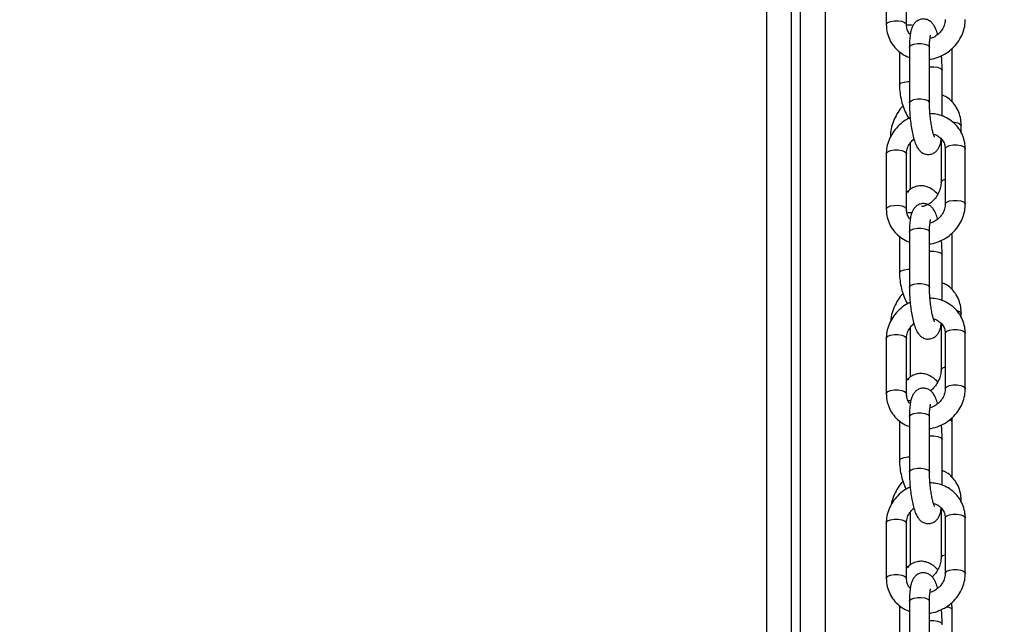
# Model space of a CAD drawing. Header units: millimetres. Extents: x -9110 to 8278, y -6387 to 5914.
# Drawn here: x -2328.6 to -2133, y 681.2 to 801.7 of the extents above; entities that cross this region are included whole.
import ezdxf

# ---------------------------------------------------------------- set-up
doc = ezdxf.new("R2010")
doc.units = ezdxf.units.MM
for name, color, linetype in [('DIKOM_ОБЪЕКТ', 7, 'Continuous'), ('DIKOM_РАЗМЕР_ЗОНА', 7, 'Continuous'), ('DIKOM_РАЗМЕР_ОБЪЕКТА', 7, 'Continuous')]:
    doc.layers.add(name, color=color, linetype=linetype)
doc.styles.add('style1', font='arial.ttf', dxfattribs={"width": 0.8})
doc.dimstyles.new('1-50', dxfattribs={"dimtxt": 300, "dimasz": 200, "dimexe": 100, "dimexo": 0, "dimgap": 100, "dimtad": 1, "dimtxsty": 'style1', "dimcen": 200, "dimclrd": 7, "dimclre": 7, "dimclrt": 7, "dimadec": 1, "dimazin": 2, "dimtfac": 1, "dimtmove": 0, "dimatfit": 2, "dimfxl": 0, "dimlwd": 25, "dimlwe": 18, "dimarcsym": 0})

# ---------------------------------------------------------------- blocks, each defined once
blk = doc.blocks.new('*D9')
at = {"layer": 'Defpoints', "color": 0, "transparency": 16777216}
for p in [(-2194.75, 3914.39), (-7206.95, -3406.45), (-367.75, -3406.45)]:
    blk.add_point(p, dxfattribs=at)
at = {"layer": 'DIKOM_РАЗМЕР_ОБЪЕКТА', "color": 7, "lineweight": 18, "transparency": 16777216}
for p, q in [((-2194.75, 3914.39), (-7306.95, 3914.39)), ((-367.75, -3406.45), (-7306.95, -3406.45))]:
    blk.add_line(p, q, dxfattribs=at)
at = {"layer": 'DIKOM_РАЗМЕР_ОБЪЕКТА', "color": 7, "lineweight": 25, "transparency": 16777216}
blk.add_line((-7206.95, 3714.39), (-7206.95, -3206.45), dxfattribs=at)
at = {"layer": 'DIKOM_РАЗМЕР_ОБЪЕКТА', "color": 7, "transparency": 16777216}
for points in [[(-7240.28, 3714.39), (-7173.61, 3714.39), (-7206.95, 3914.39)], [(-7240.28, -3206.45), (-7173.61, -3206.45), (-7206.95, -3406.45)]]:
    blk.add_solid(points, dxfattribs=at)
at = {"layer": 'DIKOM_РАЗМЕР_ОБЪЕКТА', "color": 7, "transparency": 16777216, "insert": (-7460.22, 292.26), "char_height": 300, "attachment_point": 5, "rotation": 90, "style": 'style1'}
blk.add_mtext('7300', dxfattribs=at)
blk = doc.blocks.new('*D10')
at = {"layer": 'Defpoints', "color": 0, "transparency": 16777216}
for p in [(-3851.31, 5914.39), (-8660.16, -5406.45), (-497.85, -5406.45)]:
    blk.add_point(p, dxfattribs=at)
at = {"layer": 'DIKOM_РАЗМЕР_ЗОНА', "color": 7, "lineweight": 18, "transparency": 16777216}
for p, q in [((-3851.31, 5914.39), (-8760.16, 5914.39)), ((-497.85, -5406.45), (-8760.16, -5406.45))]:
    blk.add_line(p, q, dxfattribs=at)
at = {"layer": 'DIKOM_РАЗМЕР_ЗОНА', "color": 7, "lineweight": 25, "transparency": 16777216}
blk.add_line((-8660.16, 5714.39), (-8660.16, -5206.45), dxfattribs=at)
at = {"layer": 'DIKOM_РАЗМЕР_ЗОНА', "color": 7, "transparency": 16777216}
for points in [[(-8693.49, 5714.39), (-8626.83, 5714.39), (-8660.16, 5914.39)], [(-8693.49, -5206.45), (-8626.83, -5206.45), (-8660.16, -5406.45)]]:
    blk.add_solid(points, dxfattribs=at)
at = {"layer": 'DIKOM_РАЗМЕР_ЗОНА', "color": 7, "transparency": 16777216, "insert": (-8913.43, 268.46), "char_height": 300, "attachment_point": 5, "rotation": 90, "style": 'style1'}
blk.add_mtext('11300', dxfattribs=at)

msp = doc.modelspace()

# ---------------------------------------------------------------- linework, layer by layer
at = {"layer": 'DIKOM_ОБЪЕКТ', "color": 7, "linetype": 'Continuous', "lineweight": 15}
for p, q in [((-2174.816, 503.968), (-2174.816, 2253.968)), ((-2173.084, 1853.969), (-2173.084, -1346.032)), ((-2168.084, -1346.032), (-2168.084, 1853.969)), ((-2179.816, 912.147), (-2179.816, 503.968)), ((-2155.95, 811.776), (-2155.95, 800.74)), ((-2151.95, 800.74), (-2151.95, 811.776)), ((-2151.994, 800.905), (-2151.95, 800.751)), ((-2151.344, 796.181), (-2151.344, 785.145)), ((-2147.389, 796.346), (-2147.344, 796.181)), ((-2147.344, 785.145), (-2147.344, 796.181)), ((-2142.849, 785.373), (-2142.849, 795.963)), ((-2153.319, 795.336), (-2153.319, 788.696)), ((-2144.823, 782.52), (-2144.823, 791.574)), ((-2141.031, 779.18), (-2141.031, 780.571)), ((-2151.137, 767.906), (-2151.137, 777.236)), ((-2145.031, 777.707), (-2145.031, 769.347)), ((-2155.95, 774.989), (-2155.95, 763.953)), ((-2151.95, 763.953), (-2151.95, 774.989)), ((-2144.218, 775.979), (-2144.218, 764.943)), ((-2140.262, 776.144), (-2140.217, 775.979)), ((-2140.217, 764.943), (-2140.217, 775.979)), ((-2151.95, 767.627), (-2151.453, 767.439)), ((-2151.994, 764.118), (-2151.95, 763.964)), ((-2151.344, 759.395), (-2151.344, 748.359)), ((-2147.389, 759.56), (-2147.344, 759.395)), ((-2147.344, 748.359), (-2147.344, 759.395)), ((-2142.849, 747.961), (-2142.849, 758.932)), ((-2153.319, 758.549), (-2153.319, 751.284)), ((-2144.823, 745.733), (-2144.823, 754.787)), ((-2141.031, 742.393), (-2141.031, 743.159)), ((-2151.137, 730.494), (-2151.137, 740.449)), ((-2145.031, 740.92), (-2145.031, 731.935)), ((-2144.218, 739.193), (-2144.218, 728.157)), ((-2140.262, 739.358), (-2140.217, 739.193)), ((-2140.217, 728.157), (-2140.217, 739.193)), ((-2155.95, 738.203), (-2155.95, 727.167)), ((-2151.95, 727.167), (-2151.95, 738.203)), ((-2151.95, 730.215), (-2151.453, 730.027)), ((-2151.994, 727.332), (-2151.95, 727.177)), ((-2151.581, 725.798), (-2151.049, 725.797)), ((-2153.319, 721.763), (-2153.319, 713.872)), ((-2151.344, 722.608), (-2151.344, 711.572)), ((-2147.389, 722.773), (-2147.344, 722.608)), ((-2147.344, 711.572), (-2147.344, 722.608)), ((-2142.849, 710.549), (-2142.849, 721.52)), ((-2144.823, 708.947), (-2144.823, 718.001)), ((-2145.031, 704.133), (-2145.031, 694.523)), ((-2151.137, 693.082), (-2151.137, 703.457)), ((-2144.218, 702.406), (-2144.218, 691.37)), ((-2140.262, 702.571), (-2140.217, 702.406)), ((-2140.217, 691.37), (-2140.217, 702.406)), ((-2155.95, 701.416), (-2155.95, 690.38)), ((-2151.95, 690.38), (-2151.95, 701.416)), ((-2151.95, 692.803), (-2151.453, 692.615)), ((-2151.994, 690.545), (-2151.95, 690.39)), ((-2153.319, 684.976), (-2153.319, 676.461)), ((-2151.344, 685.821), (-2151.344, 674.785)), ((-2147.389, 685.986), (-2147.344, 685.821)), ((-2147.344, 674.785), (-2147.344, 685.821)), ((-2142.849, 673.137), (-2142.849, 684.108))]:
    msp.add_line(p, q, dxfattribs=at)
at = {"layer": 'DIKOM_ОБЪЕКТ', "color": 7, "linetype": 'Continuous', "lineweight": 15, "flags": 128}
for points in [[(-2155.95, 800.74), (-2155.917, 800.882), (-2155.63, 801.166), (-2155.086, 801.386), (-2154.37, 801.508), (-2153.59, 801.513), (-2152.864, 801.4), (-2152.304, 801.186), (-2151.994, 800.905)], [(-2151.344, 796.181), (-2151.312, 796.323), (-2151.024, 796.608), (-2150.481, 796.828), (-2149.764, 796.949), (-2148.984, 796.954), (-2148.259, 796.841), (-2147.699, 796.628), (-2147.389, 796.346)], [(-2147.344, 792.332), (-2147.244, 792.342), (-2146.463, 792.347), (-2145.738, 792.234), (-2145.178, 792.02), (-2144.868, 791.739), (-2144.823, 791.574)], [(-2153.319, 788.696), (-2153.272, 788.848), (-2152.96, 789.101), (-2152.397, 789.292), (-2151.671, 789.393), (-2151.344, 789.404)], [(-2151.344, 785.145), (-2151.312, 785.287), (-2151.024, 785.572), (-2150.481, 785.792), (-2149.764, 785.913), (-2148.984, 785.918), (-2148.259, 785.805), (-2147.699, 785.592), (-2147.389, 785.31), (-2147.344, 785.144)], [(-2141.346, 780.952), (-2141.062, 780.695), (-2141.031, 780.571)], [(-2144.218, 775.979), (-2144.185, 776.121), (-2143.897, 776.406), (-2143.354, 776.626), (-2142.638, 776.747), (-2141.858, 776.752), (-2141.132, 776.639), (-2140.572, 776.426), (-2140.262, 776.144)], [(-2155.95, 774.989), (-2155.917, 775.131), (-2155.63, 775.416), (-2155.086, 775.636), (-2154.37, 775.757)], [(-2154.37, 775.757), (-2153.59, 775.762), (-2152.864, 775.649), (-2152.304, 775.436), (-2151.994, 775.154), (-2151.95, 774.989)], [(-2145.031, 769.351), (-2144.984, 769.499), (-2144.672, 769.752), (-2144.218, 769.917)], [(-2155.95, 763.953), (-2155.917, 764.095), (-2155.63, 764.38), (-2155.086, 764.6), (-2154.37, 764.721), (-2153.59, 764.726), (-2152.864, 764.613), (-2152.304, 764.4), (-2151.994, 764.118)], [(-2144.218, 764.951), (-2144.185, 765.085), (-2143.897, 765.37), (-2143.354, 765.59), (-2142.638, 765.711), (-2141.858, 765.716), (-2141.132, 765.603), (-2140.572, 765.39), (-2140.262, 765.108), (-2140.217, 764.944)], [(-2151.344, 759.395), (-2151.312, 759.536), (-2151.024, 759.821), (-2150.481, 760.041), (-2149.764, 760.162), (-2148.984, 760.167), (-2148.259, 760.054), (-2147.699, 759.841), (-2147.389, 759.56)], [(-2147.344, 755.546), (-2147.244, 755.555), (-2146.463, 755.56), (-2145.738, 755.447), (-2145.178, 755.234), (-2144.868, 754.952), (-2144.823, 754.788)], [(-2153.319, 751.284), (-2153.272, 751.436), (-2152.96, 751.689), (-2152.397, 751.88), (-2151.671, 751.981), (-2151.344, 751.992)], [(-2151.344, 748.359), (-2151.312, 748.5), (-2151.024, 748.785), (-2150.481, 749.005), (-2149.764, 749.127), (-2148.984, 749.131), (-2148.259, 749.018), (-2147.699, 748.805), (-2147.389, 748.524), (-2147.344, 748.357)], [(-2141.92, 743.747), (-2141.887, 743.739), (-2141.346, 743.54)], [(-2141.346, 743.54), (-2141.062, 743.283), (-2141.031, 743.159)], [(-2144.218, 739.193), (-2144.185, 739.334), (-2143.897, 739.619), (-2143.354, 739.839), (-2142.638, 739.961), (-2141.858, 739.965), (-2141.132, 739.852), (-2140.572, 739.639), (-2140.262, 739.358)], [(-2155.95, 738.203), (-2155.917, 738.344), (-2155.63, 738.629), (-2155.086, 738.849), (-2154.37, 738.971)], [(-2154.37, 738.971), (-2153.59, 738.975), (-2152.864, 738.862), (-2152.304, 738.649), (-2151.994, 738.368), (-2151.95, 738.203)], [(-2145.031, 731.939), (-2144.984, 732.087), (-2144.672, 732.34), (-2144.218, 732.505)], [(-2155.95, 727.166), (-2155.917, 727.308), (-2155.63, 727.593), (-2155.086, 727.813), (-2154.37, 727.935), (-2153.59, 727.939), (-2152.864, 727.826), (-2152.304, 727.613), (-2151.994, 727.332)], [(-2144.218, 728.164), (-2144.185, 728.298), (-2143.897, 728.583), (-2143.354, 728.803), (-2142.638, 728.925), (-2141.858, 728.929), (-2141.132, 728.816), (-2140.572, 728.603), (-2140.262, 728.322), (-2140.217, 728.157)], [(-2151.344, 722.608), (-2151.312, 722.749), (-2151.024, 723.034), (-2150.481, 723.254), (-2149.764, 723.376), (-2148.984, 723.38), (-2148.259, 723.268), (-2147.699, 723.054), (-2147.389, 722.773)], [(-2147.344, 718.759), (-2147.244, 718.769), (-2146.463, 718.773), (-2145.738, 718.66), (-2145.178, 718.447), (-2144.868, 718.166), (-2144.823, 718.001)], [(-2153.319, 713.872), (-2153.272, 714.024), (-2152.96, 714.277), (-2152.397, 714.468), (-2151.671, 714.569), (-2151.344, 714.58)], [(-2151.344, 711.572), (-2151.312, 711.713), (-2151.024, 711.998), (-2150.481, 712.218), (-2149.764, 712.34), (-2148.984, 712.345), (-2148.259, 712.232), (-2147.699, 712.018), (-2147.389, 711.737), (-2147.344, 711.57)], [(-2155.95, 701.416), (-2155.917, 701.557), (-2155.63, 701.842), (-2155.086, 702.062), (-2154.37, 702.184)], [(-2154.37, 702.184), (-2153.59, 702.189), (-2152.864, 702.076), (-2152.304, 701.862), (-2151.994, 701.581), (-2151.95, 701.416)], [(-2144.218, 702.406), (-2144.185, 702.547), (-2143.897, 702.832), (-2143.354, 703.052), (-2142.638, 703.174), (-2141.858, 703.179), (-2141.132, 703.066), (-2140.572, 702.852), (-2140.262, 702.571)], [(-2145.031, 694.527), (-2144.984, 694.675), (-2144.672, 694.928), (-2144.218, 695.093)], [(-2155.95, 690.38), (-2155.917, 690.521), (-2155.63, 690.806), (-2155.086, 691.026), (-2154.37, 691.148), (-2153.59, 691.153), (-2152.864, 691.04), (-2152.304, 690.826), (-2151.994, 690.545)], [(-2144.218, 691.378), (-2144.185, 691.511), (-2143.897, 691.796), (-2143.354, 692.016), (-2142.638, 692.138), (-2141.858, 692.143), (-2141.132, 692.03), (-2140.572, 691.816), (-2140.262, 691.535), (-2140.217, 691.37)], [(-2151.344, 685.821), (-2151.312, 685.963), (-2151.024, 686.248), (-2150.481, 686.468), (-2149.764, 686.589), (-2148.984, 686.594), (-2148.259, 686.481), (-2147.699, 686.268), (-2147.389, 685.986)], [(-2143.959, 684.742), (-2143.705, 684.689), (-2143.164, 684.49), (-2142.88, 684.232), (-2142.849, 684.108)], [(-2147.344, 681.972), (-2147.244, 681.982), (-2146.463, 681.987), (-2145.738, 681.874), (-2145.178, 681.66), (-2144.868, 681.379), (-2144.823, 681.214)]]:
    msp.add_lwpolyline(points, dxfattribs=at)
at = {"layer": 'DIKOM_ОБЪЕКТ', "color": 7, "linetype": 'Continuous', "lineweight": 15}
for centre, radius, start, end in [((-2151.32, 795.158), 5.47, 82.60655, 96.46166), ((-2142.845, 777.591), 3.68, 65.96849, 87.55501), ((-2151.318, 757.57), 5.645, 85.60998, 95.26683), ((-2143.487, 721.339), 0.664, 15.86789, 78.00911)]:
    msp.add_arc(centre, radius, start, end, dxfattribs=at)
for points, knots in [([(-2145.725, 798.775), (-2145.752, 798.878), (-2145.888, 799.401), (-2146.152, 800.044), (-2146.54, 800.744), (-2147.004, 801.278), (-2147.614, 801.69), (-2148.38, 801.898), (-2149.186, 801.819), (-2149.872, 801.484), (-2150.369, 801.009), (-2150.711, 800.47), (-2150.97, 799.816), (-2151.164, 798.978), (-2151.294, 797.89), (-2151.34, 796.909), (-2151.344, 796.325), (-2151.344, 796.181)], [0, 0, 0, 0, 0.026391, 0.1338565, 0.211764, 0.2718413, 0.3299484, 0.3887695, 0.4483887, 0.5060782, 0.5591239, 0.6146695, 0.6808293, 0.7736775, 0.874186, 0.9690822, 1, 1, 1, 1]), ([(-2155.95, 800.74), (-2155.938, 800.435), (-2155.907, 799.63), (-2155.592, 798.363), (-2154.946, 797.026), (-2154.031, 795.853), (-2152.877, 794.926), (-2151.957, 794.371), (-2151.408, 794.217), (-2151.344, 794.199)], [0, 0, 0, 0, 0.1071489, 0.2823477, 0.4567749, 0.6303426, 0.8035736, 0.9770603, 1, 1, 1, 1]), ([(-2151.17, 798.774), (-2151.237, 798.835), (-2151.538, 799.11), (-2151.849, 799.768), (-2151.916, 800.414), (-2151.95, 800.74)], [0, 0, 0, 0, 0.1233228, 0.5569268, 1, 1, 1, 1]), ([(-2147.344, 793.818), (-2147.226, 793.829), (-2146.585, 793.885), (-2145.451, 794.277), (-2144.019, 794.99), (-2142.746, 795.98), (-2141.684, 797.179), (-2140.878, 798.547), (-2140.377, 799.994), (-2140.226, 801.074), (-2140.219, 801.639), (-2140.217, 801.73)], [0, 0, 0, 0, 0.0306545, 0.1661548, 0.3022611, 0.4388148, 0.5755779, 0.7123259, 0.8487972, 0.9757685, 1, 1, 1, 1]), ([(-2144.218, 801.73), (-2144.223, 801.593), (-2144.241, 801.134), (-2144.469, 800.33), (-2145.026, 799.395), (-2145.826, 798.624), (-2146.6, 798.125), (-2147.1, 797.988), (-2147.249, 797.947)], [0, 0, 0, 0, 0.0901896, 0.3024378, 0.5101606, 0.7136807, 0.9151204, 1, 1, 1, 1]), ([(-2147.344, 796.181), (-2147.343, 796.379), (-2147.338, 796.946), (-2147.288, 797.714), (-2147.208, 798.329), (-2147.123, 798.652), (-2147.123, 798.652), (-2147.123, 798.652)], [0, 0, 0, 0, 0.153802, 0.4402835, 0.6814232, 0.8873479, 1, 1, 1, 1]), ([(-2144.823, 791.574), (-2144.826, 791.815), (-2144.832, 792.519), (-2144.877, 793.534), (-2144.954, 794.289), (-2144.982, 794.557)], [0, 0, 0, 0, 0.2520934, 0.73516, 1, 1, 1, 1]), ([(-2153.319, 788.696), (-2153.313, 788.425), (-2153.297, 787.647), (-2153.124, 786.326), (-2152.745, 784.784), (-2152.21, 783.317), (-2151.717, 782.428), (-2151.48, 782.013), (-2151.479, 782.013)], [0, 0, 0, 0, 0.1179581, 0.337944, 0.5570861, 0.7771364, 0.9998506, 1, 1, 1, 1]), ([(-2141.031, 780.571), (-2141.04, 780.867), (-2141.066, 781.678), (-2141.35, 782.951), (-2141.953, 784.298), (-2142.827, 785.426), (-2143.797, 786.251), (-2144.522, 786.557), (-2144.823, 786.685)], [0, 0, 0, 0, 0.1108619, 0.3036811, 0.4957195, 0.6844264, 0.8689788, 1, 1, 1, 1]), ([(-2152.614, 784.516), (-2152.71, 784.424), (-2153.185, 783.968), (-2153.854, 782.948), (-2154.571, 781.508), (-2155.006, 779.992), (-2155.132, 778.906), (-2155.136, 778.35), (-2155.137, 778.281)], [0, 0, 0, 0, 0.0583001, 0.288109, 0.5189607, 0.7508197, 0.9691737, 1, 1, 1, 1]), ([(-2151.344, 785.145), (-2151.342, 784.904), (-2151.336, 784.2), (-2151.273, 782.969), (-2151.134, 781.499), (-2150.934, 780.08), (-2150.677, 778.765), (-2150.363, 777.582), (-2150.017, 776.668), (-2149.628, 775.977), (-2149.163, 775.442), (-2148.554, 775.03), (-2147.787, 774.821), (-2146.981, 774.9), (-2146.296, 775.236), (-2145.799, 775.711), (-2145.456, 776.248), (-2145.201, 776.909), (-2145.054, 777.453), (-2145.006, 777.876), (-2144.998, 777.945)], [0, 0, 0, 0, 0.0389594, 0.1136166, 0.187909, 0.2623311, 0.337482, 0.414599, 0.4967873, 0.5563885, 0.602353, 0.6467823, 0.6917743, 0.7373874, 0.7815116, 0.8220716, 0.8645784, 0.9151861, 0.9862014, 1, 1, 1, 1]), ([(-2146.333, 778.289), (-2146.331, 778.286), (-2146.323, 778.272), (-2146.42, 778.465), (-2146.571, 778.898), (-2146.765, 779.622), (-2146.961, 780.595), (-2147.135, 781.762), (-2147.265, 783.029), (-2147.334, 784.188), (-2147.341, 784.866), (-2147.344, 785.145)], [0, 0, 0, 0, 0.031456, 0.116442, 0.220119, 0.3407179, 0.4732852, 0.6126867, 0.7553893, 0.8992299, 1, 1, 1, 1]), ([(-2140.217, 775.979), (-2140.229, 776.285), (-2140.26, 777.09), (-2140.576, 778.356), (-2141.22, 779.695), (-2142.139, 780.861), (-2143.284, 781.812), (-2144.614, 782.506), (-2145.957, 782.923), (-2146.86, 782.971), (-2147.252, 782.992)], [0, 0, 0, 0, 0.0833876, 0.2197464, 0.3555005, 0.4906104, 0.6254544, 0.7604776, 0.8961936, 1, 1, 1, 1]), ([(-2151.186, 782.163), (-2151.503, 782.013), (-2152.304, 781.634), (-2153.418, 780.734), (-2154.484, 779.542), (-2155.29, 778.172), (-2155.79, 776.726), (-2155.943, 775.646), (-2155.949, 775.08), (-2155.95, 774.989)], [0, 0, 0, 0, 0.1135403, 0.2869851, 0.4607603, 0.6345167, 0.8078889, 0.9692021, 1, 1, 1, 1]), ([(-2146.553, 778.87), (-2146.466, 778.854), (-2146.046, 778.779), (-2145.421, 778.404), (-2144.758, 777.777), (-2144.31, 776.958), (-2144.249, 776.308), (-2144.218, 775.979)], [0, 0, 0, 0, 0.0581322, 0.2826862, 0.5138093, 0.7542574, 1, 1, 1, 1]), ([(-2151.95, 774.989), (-2151.945, 775.126), (-2151.928, 775.585), (-2151.695, 776.387), (-2151.184, 777.283), (-2150.672, 777.74), (-2150.442, 777.945)], [0, 0, 0, 0, 0.1327131, 0.4450343, 0.7506527, 1, 1, 1, 1]), ([(-2145.689, 766.916), (-2145.977, 767.208), (-2146.544, 767.782), (-2147.525, 768.328), (-2148.545, 768.621), (-2149.602, 768.623), (-2150.605, 768.312), (-2151.417, 767.793), (-2151.792, 767.335), (-2151.95, 767.143)], [0, 0, 0, 0, 0.1626919, 0.319316, 0.4645297, 0.6041536, 0.7532988, 0.8963491, 1, 1, 1, 1]), ([(-2145.031, 769.347), (-2145.036, 769.192), (-2145.051, 768.71), (-2145.242, 767.843), (-2145.689, 766.823), (-2146.328, 765.916), (-2147.098, 765.19), (-2147.917, 764.713), (-2148.559, 764.496), (-2148.86, 764.502), (-2148.939, 764.503)], [0, 0, 0, 0, 0.0697426, 0.216908, 0.3642302, 0.5110388, 0.6570497, 0.8023819, 0.9480105, 1, 1, 1, 1]), ([(-2145.725, 761.988), (-2145.752, 762.091), (-2145.888, 762.614), (-2146.152, 763.258), (-2146.54, 763.957), (-2147.004, 764.491), (-2147.614, 764.903), (-2148.38, 765.111), (-2149.186, 765.033), (-2149.872, 764.697), (-2150.369, 764.222), (-2150.711, 763.683), (-2150.97, 763.03), (-2151.164, 762.192), (-2151.294, 761.103), (-2151.34, 760.122), (-2151.344, 759.538), (-2151.344, 759.395)], [0, 0, 0, 0, 0.0264097, 0.1338501, 0.2117798, 0.2718558, 0.3299617, 0.3887816, 0.4484002, 0.5060699, 0.5591331, 0.6146823, 0.6808359, 0.7736822, 0.8741886, 0.9690829, 1, 1, 1, 1]), ([(-2147.344, 757.032), (-2147.226, 757.042), (-2146.585, 757.098), (-2145.451, 757.49), (-2144.019, 758.203), (-2142.746, 759.194), (-2141.684, 760.392), (-2140.878, 761.76), (-2140.377, 763.207), (-2140.226, 764.287), (-2140.219, 764.853), (-2140.217, 764.943)], [0, 0, 0, 0, 0.0306487, 0.1661524, 0.3022589, 0.4388066, 0.5755773, 0.7123255, 0.848797, 0.9757587, 1, 1, 1, 1]), ([(-2144.218, 764.943), (-2144.223, 764.807), (-2144.241, 764.348), (-2144.469, 763.543), (-2145.026, 762.608), (-2145.826, 761.837), (-2146.6, 761.338), (-2147.1, 761.201), (-2147.249, 761.16)], [0, 0, 0, 0, 0.0901896, 0.3024378, 0.5101606, 0.7136807, 0.9151204, 1, 1, 1, 1]), ([(-2155.95, 763.953), (-2155.938, 763.648), (-2155.907, 762.843), (-2155.592, 761.576), (-2154.946, 760.239), (-2154.031, 759.067), (-2152.877, 758.139), (-2151.956, 757.584), (-2151.408, 757.431), (-2151.344, 757.413)], [0, 0, 0, 0, 0.107137, 0.282337, 0.4567768, 0.6303359, 0.8035682, 0.977047, 1, 1, 1, 1]), ([(-2151.17, 761.988), (-2151.237, 762.048), (-2151.538, 762.323), (-2151.848, 762.981), (-2151.916, 763.627), (-2151.95, 763.953)], [0, 0, 0, 0, 0.1233269, 0.5569456, 1, 1, 1, 1]), ([(-2147.344, 759.395), (-2147.343, 759.593), (-2147.338, 760.16), (-2147.288, 760.928), (-2147.208, 761.542), (-2147.123, 761.865), (-2147.123, 761.865), (-2147.123, 761.866)], [0, 0, 0, 0, 0.1538043, 0.4402899, 0.6814172, 0.8873449, 1, 1, 1, 1]), ([(-2144.823, 754.787), (-2144.826, 755.029), (-2144.832, 755.732), (-2144.877, 756.748), (-2144.954, 757.503), (-2144.982, 757.77)], [0, 0, 0, 0, 0.2520559, 0.7351604, 1, 1, 1, 1]), ([(-2153.319, 751.284), (-2153.313, 751.013), (-2153.297, 750.235), (-2153.124, 748.912), (-2152.743, 747.377), (-2152.28, 746.074), (-2151.89, 745.368), (-2151.738, 745.093)], [0, 0, 0, 0, 0.128531, 0.3682854, 0.6070849, 0.8469052, 1, 1, 1, 1]), ([(-2141.031, 743.159), (-2141.04, 743.455), (-2141.066, 744.266), (-2141.35, 745.539), (-2141.953, 746.886), (-2142.827, 748.014), (-2143.797, 748.839), (-2144.522, 749.145), (-2144.823, 749.273)], [0, 0, 0, 0, 0.1108604, 0.3036902, 0.495726, 0.6844305, 0.8689805, 1, 1, 1, 1]), ([(-2152.614, 747.105), (-2152.71, 747.012), (-2153.184, 746.556), (-2153.856, 745.536), (-2154.563, 744.096), (-2154.975, 742.772), (-2155.044, 741.955), (-2155.069, 741.658)], [0, 0, 0, 0, 0.066051, 0.3264127, 0.5879734, 0.8506393, 1, 1, 1, 1]), ([(-2151.344, 748.359), (-2151.342, 748.117), (-2151.336, 747.413), (-2151.273, 746.182), (-2151.134, 744.712), (-2150.934, 743.293), (-2150.677, 741.978), (-2150.363, 740.795), (-2150.017, 739.881), (-2149.628, 739.19), (-2149.163, 738.655), (-2148.554, 738.243), (-2147.787, 738.035), (-2146.981, 738.113), (-2146.296, 738.449), (-2145.799, 738.925), (-2145.456, 739.461), (-2145.201, 740.123), (-2145.054, 740.666), (-2145.006, 741.09), (-2144.998, 741.159)], [0, 0, 0, 0, 0.0389578, 0.1136134, 0.1879063, 0.2623289, 0.3374913, 0.4145941, 0.4967829, 0.5563845, 0.6023493, 0.646779, 0.6917713, 0.7373953, 0.78151, 0.8220703, 0.8645737, 0.9151855, 0.9862013, 1, 1, 1, 1]), ([(-2146.333, 741.503), (-2146.331, 741.499), (-2146.323, 741.486), (-2146.42, 741.679), (-2146.571, 742.112), (-2146.765, 742.835), (-2146.961, 743.808), (-2147.135, 744.975), (-2147.265, 746.243), (-2147.334, 747.402), (-2147.341, 748.079), (-2147.344, 748.359)], [0, 0, 0, 0, 0.0314558, 0.1164415, 0.2201117, 0.34071, 0.4732876, 0.6126886, 0.7553905, 0.8992304, 1, 1, 1, 1]), ([(-2151.186, 745.376), (-2151.503, 745.226), (-2152.304, 744.847), (-2153.418, 743.947), (-2154.484, 742.755), (-2155.29, 741.386), (-2155.79, 739.939), (-2155.943, 738.859), (-2155.949, 738.293), (-2155.95, 738.203)], [0, 0, 0, 0, 0.1135405, 0.2869934, 0.4607594, 0.6345161, 0.8078886, 0.9692144, 1, 1, 1, 1]), ([(-2140.217, 739.193), (-2140.229, 739.498), (-2140.26, 740.303), (-2140.576, 741.57), (-2141.22, 742.909), (-2142.139, 744.074), (-2143.284, 745.026), (-2144.614, 745.719), (-2145.957, 746.137), (-2146.86, 746.184), (-2147.252, 746.205)], [0, 0, 0, 0, 0.0833969, 0.219755, 0.3554994, 0.4906162, 0.6254594, 0.7604771, 0.8961951, 1, 1, 1, 1]), ([(-2151.95, 738.203), (-2151.945, 738.34), (-2151.928, 738.799), (-2151.695, 739.6), (-2151.184, 740.496), (-2150.672, 740.953), (-2150.442, 741.158)], [0, 0, 0, 0, 0.1327105, 0.4450254, 0.7506815, 1, 1, 1, 1]), ([(-2146.553, 742.083), (-2146.466, 742.067), (-2146.046, 741.993), (-2145.422, 741.618), (-2144.757, 740.99), (-2144.31, 740.172), (-2144.249, 739.521), (-2144.218, 739.193)], [0, 0, 0, 0, 0.058131, 0.2826803, 0.5137399, 0.7542438, 1, 1, 1, 1]), ([(-2145.031, 731.935), (-2145.036, 731.78), (-2145.051, 731.298), (-2145.243, 730.432), (-2145.689, 729.407), (-2146.33, 728.52), (-2146.857, 727.965), (-2147.15, 727.793), (-2147.171, 727.781)], [0, 0, 0, 0, 0.1043382, 0.3244759, 0.5448857, 0.7645183, 0.9829875, 1, 1, 1, 1]), ([(-2145.689, 729.504), (-2145.977, 729.796), (-2146.544, 730.37), (-2147.525, 730.916), (-2148.545, 731.209), (-2149.602, 731.211), (-2150.605, 730.9), (-2151.417, 730.381), (-2151.792, 729.923), (-2151.95, 729.731)], [0, 0, 0, 0, 0.1626835, 0.319312, 0.4645248, 0.6041479, 0.7532923, 0.8963417, 1, 1, 1, 1]), ([(-2145.725, 725.201), (-2145.752, 725.304), (-2145.888, 725.827), (-2146.152, 726.471), (-2146.54, 727.171), (-2147.004, 727.704), (-2147.614, 728.116), (-2148.38, 728.325), (-2149.186, 728.246), (-2149.872, 727.91), (-2150.369, 727.435), (-2150.711, 726.897), (-2150.97, 726.243), (-2151.164, 725.405), (-2151.294, 724.316), (-2151.34, 723.335), (-2151.344, 722.751), (-2151.344, 722.608)], [0, 0, 0, 0, 0.0264157, 0.1338557, 0.2117851, 0.2718608, 0.3299631, 0.3887844, 0.4484028, 0.5060722, 0.5591396, 0.6146838, 0.6808371, 0.7736831, 0.8741891, 0.969083, 1, 1, 1, 1]), ([(-2147.344, 720.245), (-2147.226, 720.255), (-2146.585, 720.311), (-2145.451, 720.703), (-2144.019, 721.417), (-2142.746, 722.407), (-2141.684, 723.605), (-2140.878, 724.974), (-2140.377, 726.42), (-2140.226, 727.5), (-2140.219, 728.066), (-2140.217, 728.157)], [0, 0, 0, 0, 0.0306476, 0.166151, 0.3022618, 0.4388092, 0.5755771, 0.7123261, 0.8487973, 0.9757588, 1, 1, 1, 1]), ([(-2144.218, 728.157), (-2144.223, 728.02), (-2144.241, 727.561), (-2144.469, 726.757), (-2145.026, 725.822), (-2145.826, 725.051), (-2146.6, 724.551), (-2147.1, 724.414), (-2147.249, 724.374)], [0, 0, 0, 0, 0.0901904, 0.3024406, 0.5101655, 0.7136874, 0.915138, 1, 1, 1, 1]), ([(-2155.95, 727.167), (-2155.938, 726.861), (-2155.907, 726.057), (-2155.592, 724.789), (-2154.947, 723.452), (-2154.031, 722.28), (-2152.877, 721.353), (-2151.957, 720.798), (-2151.408, 720.644), (-2151.344, 720.626)], [0, 0, 0, 0, 0.1071384, 0.2823239, 0.4567834, 0.6303277, 0.8035787, 0.9770598, 1, 1, 1, 1]), ([(-2151.17, 725.201), (-2151.237, 725.262), (-2151.538, 725.537), (-2151.849, 726.194), (-2151.916, 726.84), (-2151.95, 727.167)], [0, 0, 0, 0, 0.1233477, 0.5569561, 1, 1, 1, 1]), ([(-2147.344, 722.608), (-2147.343, 722.806), (-2147.338, 723.373), (-2147.288, 724.141), (-2147.208, 724.756), (-2147.123, 725.078), (-2147.123, 725.079), (-2147.123, 725.079)], [0, 0, 0, 0, 0.1538043, 0.4402899, 0.6814172, 0.8873449, 1, 1, 1, 1]), ([(-2142.849, 721.52), (-2142.846, 721.79), (-2142.844, 722.069), (-2142.879, 722.356), (-2142.88, 722.366)], [0, 0, 0, 0, 0.9672191, 1, 1, 1, 1]), ([(-2144.823, 718.001), (-2144.826, 718.242), (-2144.832, 718.946), (-2144.877, 719.961), (-2144.954, 720.716), (-2144.982, 720.983)], [0, 0, 0, 0, 0.2520476, 0.7351614, 1, 1, 1, 1]), ([(-2153.319, 713.872), (-2153.313, 713.601), (-2153.297, 712.823), (-2153.125, 711.5), (-2152.74, 709.968), (-2152.355, 708.838), (-2152.058, 708.289), (-2151.996, 708.174)], [0, 0, 0, 0, 0.1412297, 0.404616, 0.6669921, 0.9304522, 1, 1, 1, 1]), ([(-2141.031, 705.747), (-2141.04, 706.043), (-2141.066, 706.854), (-2141.35, 708.127), (-2141.953, 709.474), (-2142.827, 710.602), (-2143.797, 711.427), (-2144.522, 711.733), (-2144.823, 711.861)], [0, 0, 0, 0, 0.1108609, 0.3036914, 0.4957509, 0.6844213, 0.86898, 1, 1, 1, 1]), ([(-2151.344, 711.572), (-2151.342, 711.331), (-2151.336, 710.627), (-2151.273, 709.396), (-2151.134, 707.926), (-2150.934, 706.506), (-2150.677, 705.191), (-2150.363, 704.008), (-2150.017, 703.095), (-2149.628, 702.403), (-2149.163, 701.868), (-2148.554, 701.456), (-2147.787, 701.248), (-2146.981, 701.327), (-2146.295, 701.662), (-2145.799, 702.138), (-2145.456, 702.675), (-2145.201, 703.336), (-2145.054, 703.88), (-2145.006, 704.303), (-2144.998, 704.372)], [0, 0, 0, 0, 0.0389579, 0.1136137, 0.1879068, 0.2623296, 0.3374921, 0.4145951, 0.4967841, 0.5563858, 0.6023507, 0.6467806, 0.6917729, 0.7373971, 0.7815119, 0.8220865, 0.8645734, 0.9151853, 0.9862013, 1, 1, 1, 1]), ([(-2146.333, 704.716), (-2146.331, 704.712), (-2146.323, 704.699), (-2146.42, 704.892), (-2146.571, 705.325), (-2146.765, 706.048), (-2146.961, 707.021), (-2147.135, 708.188), (-2147.265, 709.456), (-2147.334, 710.615), (-2147.341, 711.293), (-2147.344, 711.572)], [0, 0, 0, 0, 0.0314561, 0.1164426, 0.220114, 0.3407136, 0.4732926, 0.6126951, 0.7553985, 0.8992475, 1, 1, 1, 1]), ([(-2151.186, 708.59), (-2151.503, 708.44), (-2152.304, 708.061), (-2153.418, 707.16), (-2154.484, 705.969), (-2155.289, 704.599), (-2155.79, 703.152), (-2155.943, 702.072), (-2155.949, 701.507), (-2155.95, 701.416)], [0, 0, 0, 0, 0.1135407, 0.2869938, 0.4607601, 0.6345279, 0.8079007, 0.9692143, 1, 1, 1, 1]), ([(-2152.614, 709.693), (-2152.71, 709.6), (-2153.184, 709.144), (-2153.859, 708.124), (-2154.553, 706.684), (-2154.92, 705.616), (-2154.979, 705.057), (-2154.983, 705.018)], [0, 0, 0, 0, 0.0759337, 0.3751067, 0.6756819, 0.9775271, 1, 1, 1, 1]), ([(-2140.217, 702.406), (-2140.229, 702.711), (-2140.26, 703.516), (-2140.576, 704.783), (-2141.22, 706.122), (-2142.139, 707.288), (-2143.284, 708.239), (-2144.614, 708.932), (-2145.957, 709.35), (-2146.86, 709.398), (-2147.252, 709.418)], [0, 0, 0, 0, 0.0833971, 0.2197686, 0.3555133, 0.490617, 0.6254605, 0.7604785, 0.896194, 1, 1, 1, 1]), ([(-2151.95, 701.416), (-2151.945, 701.553), (-2151.928, 702.012), (-2151.695, 702.813), (-2151.184, 703.709), (-2150.672, 704.166), (-2150.442, 704.371)], [0, 0, 0, 0, 0.1327078, 0.4450164, 0.7506407, 1, 1, 1, 1]), ([(-2146.553, 705.296), (-2146.466, 705.281), (-2146.046, 705.206), (-2145.422, 704.831), (-2144.757, 704.203), (-2144.31, 703.385), (-2144.249, 702.735), (-2144.218, 702.406)], [0, 0, 0, 0, 0.0581271, 0.2826781, 0.5137525, 0.754242, 1, 1, 1, 1]), ([(-2145.031, 694.523), (-2145.036, 694.368), (-2145.051, 693.886), (-2145.242, 693.017), (-2145.692, 692.005), (-2146.241, 691.186), (-2146.663, 690.816), (-2146.825, 690.673)], [0, 0, 0, 0, 0.115774, 0.3599651, 0.6045067, 0.8481406, 1, 1, 1, 1]), ([(-2145.689, 692.092), (-2145.977, 692.384), (-2146.544, 692.958), (-2147.524, 693.504), (-2148.546, 693.797), (-2149.601, 693.799), (-2150.606, 693.487), (-2151.417, 692.97), (-2151.792, 692.512), (-2151.95, 692.319)], [0, 0, 0, 0, 0.1626849, 0.3193147, 0.464494, 0.6041501, 0.753264, 0.8963409, 1, 1, 1, 1]), ([(-2155.95, 690.38), (-2155.938, 690.075), (-2155.907, 689.27), (-2155.592, 688.003), (-2154.947, 686.666), (-2154.031, 685.493), (-2152.877, 684.566), (-2151.956, 684.011), (-2151.408, 683.857), (-2151.344, 683.839)], [0, 0, 0, 0, 0.1071509, 0.2823237, 0.4567654, 0.6303264, 0.8035851, 0.9770598, 1, 1, 1, 1]), ([(-2151.17, 688.414), (-2151.237, 688.475), (-2151.538, 688.75), (-2151.849, 689.408), (-2151.916, 690.054), (-2151.95, 690.38)], [0, 0, 0, 0, 0.1233477, 0.5569561, 1, 1, 1, 1]), ([(-2145.725, 688.414), (-2145.752, 688.518), (-2145.888, 689.04), (-2146.152, 689.684), (-2146.54, 690.384), (-2147.004, 690.918), (-2147.614, 691.329), (-2148.38, 691.538), (-2149.186, 691.459), (-2149.872, 691.123), (-2150.369, 690.648), (-2150.711, 690.11), (-2150.97, 689.456), (-2151.164, 688.618), (-2151.294, 687.53), (-2151.34, 686.549), (-2151.344, 685.965), (-2151.344, 685.821)], [0, 0, 0, 0, 0.0264157, 0.1338505, 0.2117843, 0.27186, 0.3299622, 0.3887835, 0.4484018, 0.5060742, 0.5591185, 0.6146844, 0.6808425, 0.7736832, 0.8741892, 0.969083, 1, 1, 1, 1]), ([(-2147.344, 683.458), (-2147.226, 683.469), (-2146.585, 683.524), (-2145.451, 683.917), (-2144.019, 684.63), (-2142.746, 685.62), (-2141.684, 686.819), (-2140.878, 688.187), (-2140.377, 689.634), (-2140.226, 690.714), (-2140.219, 691.279), (-2140.217, 691.37)], [0, 0, 0, 0, 0.0306476, 0.166151, 0.3022618, 0.4388092, 0.5755771, 0.7123261, 0.8487973, 0.9757588, 1, 1, 1, 1]), ([(-2144.218, 691.37), (-2144.223, 691.233), (-2144.241, 690.774), (-2144.469, 689.97), (-2145.026, 689.035), (-2145.826, 688.264), (-2146.6, 687.764), (-2147.1, 687.628), (-2147.249, 687.587)], [0, 0, 0, 0, 0.0901904, 0.3024406, 0.5101655, 0.7136874, 0.915138, 1, 1, 1, 1]), ([(-2147.344, 685.821), (-2147.343, 686.019), (-2147.338, 686.586), (-2147.288, 687.354), (-2147.208, 687.969), (-2147.123, 688.292), (-2147.123, 688.292), (-2147.123, 688.292)], [0, 0, 0, 0, 0.1538043, 0.4402899, 0.6814172, 0.8873449, 1, 1, 1, 1]), ([(-2142.849, 684.108), (-2142.85, 684.379), (-2142.853, 684.845), (-2142.923, 685.323), (-2142.952, 685.523)], [0, 0, 0, 0, 0.5820326, 1, 1, 1, 1]), ([(-2144.823, 681.214), (-2144.826, 681.455), (-2144.832, 682.159), (-2144.877, 683.174), (-2144.954, 683.929), (-2144.982, 684.196)], [0, 0, 0, 0, 0.2520753, 0.7351712, 1, 1, 1, 1])]:
    msp.add_open_spline(points, degree=3, knots=knots, dxfattribs=at)

# ---------------------------------------------------------------- dimensions: what is measured, and where the dimension line sits
at = {"layer": 'DIKOM_РАЗМЕР_ЗОНА'}
dim = msp.add_linear_dim(base=(-8660.16, -5406.454), p1=(-3851.314, 5914.391), p2=(-497.849, -5406.454), angle=90, text='11300', dimstyle='1-50', dxfattribs=at)
dim.commit()
dim.dimension.update_dxf_attribs({"geometry": '*D10', "text_midpoint": (-8660.16, 268.455), "dimtype": 160})
at = {"layer": 'DIKOM_РАЗМЕР_ОБЪЕКТА'}
dim = msp.add_linear_dim(base=(-7206.946, -3406.454), p1=(-2194.748, 3914.391), p2=(-367.748, -3406.454), angle=90, text='7300', dimstyle='1-50', dxfattribs=at)
dim.commit()
dim.dimension.update_dxf_attribs({"geometry": '*D9', "text_midpoint": (-7206.946, 292.262), "dimtype": 160})

doc.saveas('drawing.dxf')
